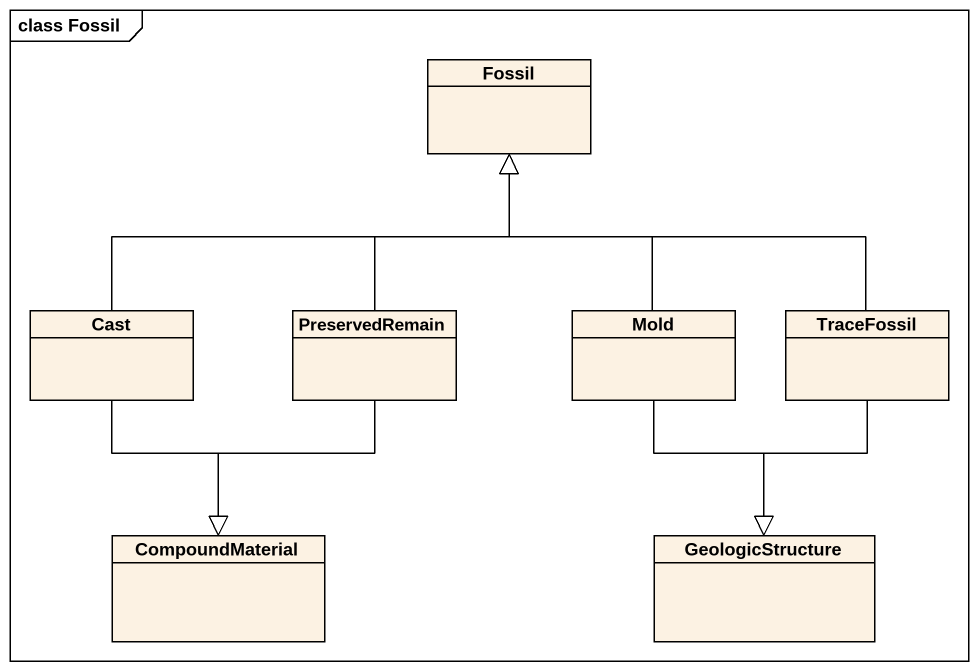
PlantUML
@startuml
mainframe class Fossil
hide circle
hide empty members
class Fossil
class Cast
class PreservedRemain
class Mold
class TraceFossil
class CompoundMaterial
class GeologicStructure
Cast -up-|> Fossil
Cast --|> CompoundMaterial
PreservedRemain -up-|> Fossil
PreservedRemain --|> CompoundMaterial
Mold -up-|> Fossil
Mold --|> GeologicStructure
TraceFossil -up-|> Fossil
TraceFossil --|> GeologicStructure
@enduml
